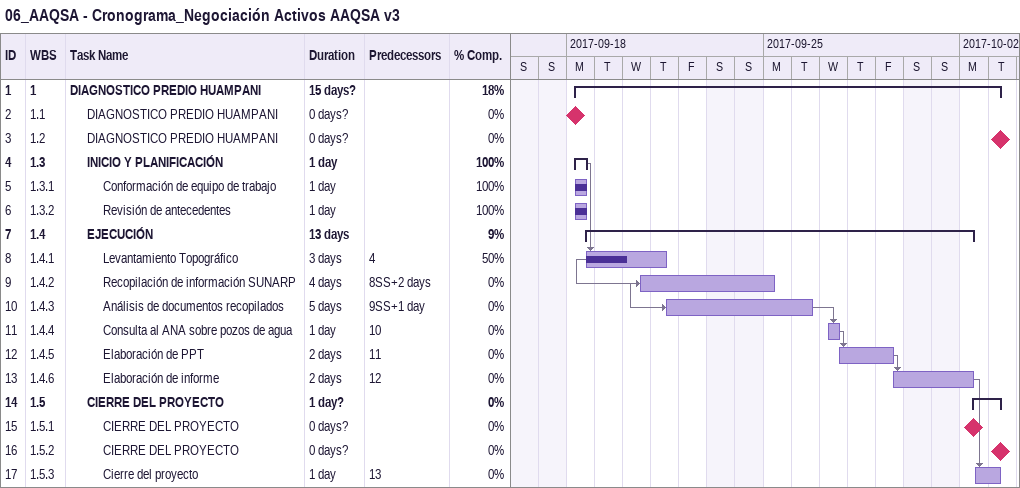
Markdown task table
06_AAQSA - Cronograma_Negociación Activos AAQSA v3

| ID | WBS | Task | Duration | Start | Finish | Predecessors | % complete |
|---|---|---|---|---|---|---|---|
| 1 | 1 | **DIAGNOSTICO PREDIO HUAMPANI** | 15d? | 2017-09-18 | 2017-10-03 |  | 18 |
| 2 | 1.1 | DIAGNOSTICO PREDIO HUAMPANI | 0d? | 2017-09-18 | 2017-09-18 |  | 0 |
| 3 | 1.2 | DIAGNOSTICO PREDIO HUAMPANI | 0d? | 2017-10-03 | 2017-10-03 |  | 0 |
| 4 | 1.3 | **INICIO Y PLANIFICACIÓN** | 1d | 2017-09-18 | 2017-09-18 |  | 100 |
| 5 | 1.3.1 | Conformación de equipo de trabajo | 1d | 2017-09-18 | 2017-09-18 |  | 100 |
| 6 | 1.3.2 | Revisión de antecedentes | 1d | 2017-09-18 | 2017-09-18 |  | 100 |
| 7 | 1.4 | **EJECUCIÓN** | 13d | 2017-09-18 | 2017-10-02 |  | 9 |
| 8 | 1.4.1 | Levantamiento Topográfico | 3d | 2017-09-18 | 2017-09-21 | 4 | 50 |
| 9 | 1.4.2 | Recopilación de información SUNARP | 4d | 2017-09-20 | 2017-09-25 | 8SS+2d | 0 |
| 10 | 1.4.3 | Análisis de documentos recopilados | 5d | 2017-09-21 | 2017-09-26 | 9SS+1d | 0 |
| 11 | 1.4.4 | Consulta al ANA sobre pozos de agua | 1d | 2017-09-27 | 2017-09-27 | 10 | 0 |
| 12 | 1.4.5 | Elaboración de PPT | 2d | 2017-09-27 | 2017-09-29 | 11 | 0 |
| 13 | 1.4.6 | Elaboración de informe | 2d | 2017-09-29 | 2017-10-02 | 12 | 0 |
| 14 | 1.5 | **CIERRE DEL PROYECTO** | 1d? | 2017-10-02 | 2017-10-03 |  | 0 |
| 15 | 1.5.1 | CIERRE DEL PROYECTO | 0d? | 2017-10-02 | 2017-10-02 |  | 0 |
| 16 | 1.5.2 | CIERRE DEL PROYECTO | 0d? | 2017-10-03 | 2017-10-03 |  | 0 |
| 17 | 1.5.3 | Cierre del proyecto | 1d | 2017-10-02 | 2017-10-03 | 13 | 0 |
